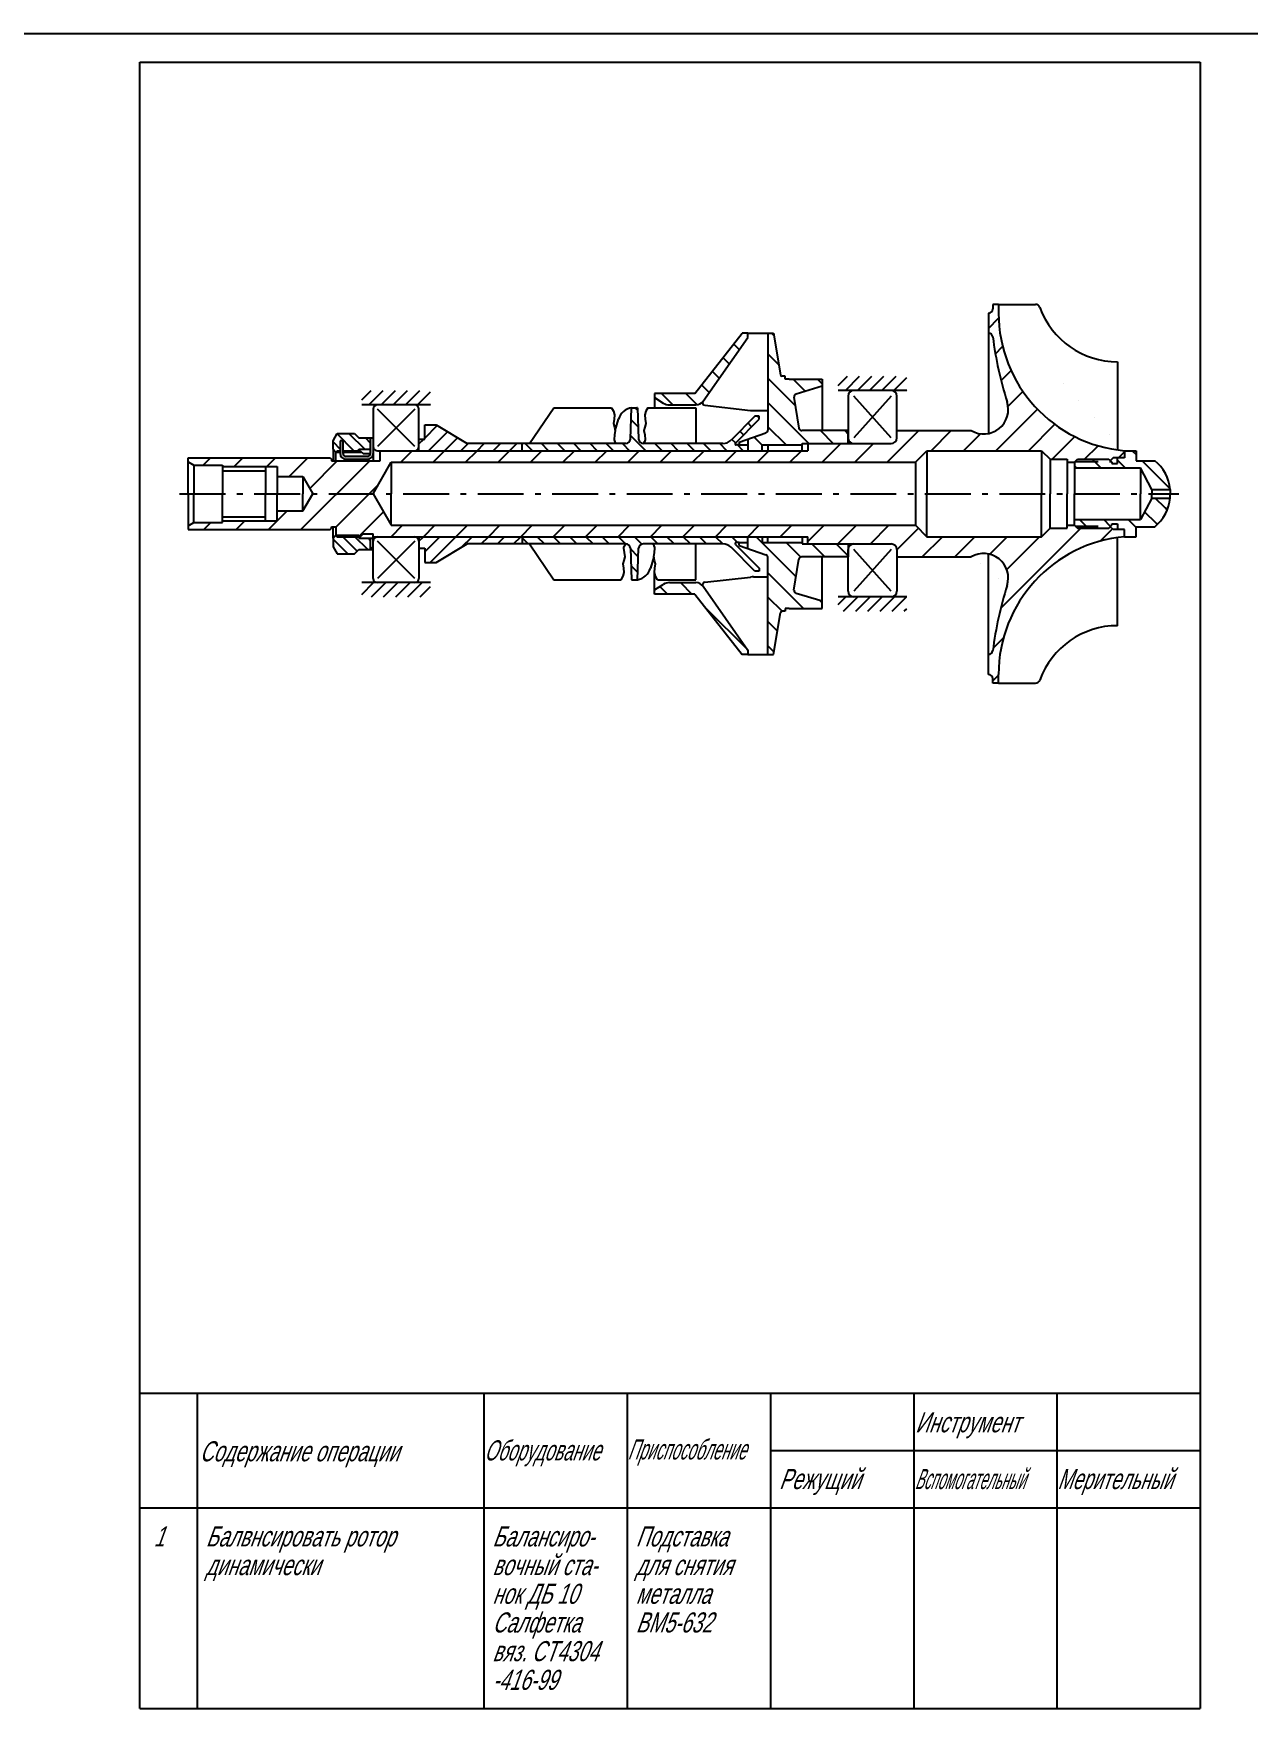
# Model space of a CAD drawing. Extents: x 0 to 841, y 0 to 594.
# Drawn here: x 212 to 423.9, y 302 to 594 of the extents above; entities that cross this region are included whole.
import ezdxf

# ---------------------------------------------------------------- set-up
doc = ezdxf.new("R2010")
doc.units = 0
doc.header["$MEASUREMENT"] = 0
for name, pattern in [('K5LT_AXLED', [13, 8, -2, 1, -2]), ('K5LT_BASIC', [0]), ('K5LT_DASHED', [6, 4, -2]), ('K5LT_THIN', [0]), ('K5LT_THIN_INCLUDED_TO_HATCHING', [0])]:
    doc.linetypes.add(name, pattern=pattern)
doc.layers.add('LAYER0VIEW0', color=7, linetype='Continuous')
doc.layers.add('LAYER2VIEW0', color=7, linetype='Continuous')
doc.styles.add('K5_TEXTSTYLE', font='win_eskd.shx', dxfattribs={"width": 0.7, "oblique": 15, "bigfont": 'b_eskd.shx'})
pattern_1 = [(-45, (0, 0), (1.06066, 1.06066), [])]
pattern_2 = [(45, (0, 0), (-1.06066, 1.06066), [])]
pattern_3 = [(-45, (0, 0), (2.12132, 2.12132), [])]
pattern_4 = [(45, (0, 0), (-1.4142136, 1.4142136), [])]

# ---------------------------------------------------------------- blocks, each defined once
blk = doc.blocks.new('*U59')
at = {"layer": 'LAYER0VIEW0', "color": 5, "linetype": 'K5LT_BASIC'}
for p, q in [((-0.75, 23.75), (-7.25, 23.75)), ((-8, 23), (-8, 16.5)), ((0, 16.5), (0, 23)), ((-7.25, 15.75), (-0.75, 15.75)), ((-8, -6.5), (-8, 0)), ((-7.25, 0.75), (-0.75, 0.75)), ((0, 0), (0, -6.5)), ((-0.75, -7.25), (-7.25, -7.25))]:
    blk.add_line(p, q, dxfattribs=at)
at = {"layer": 'LAYER0VIEW0', "color": 7, "linetype": 'K5LT_THIN'}
for p, q in [((-0.75, 16.5), (-7.25, 23)), ((-0.75, 23), (-7.25, 16.5)), ((-0.75, 0), (-7.25, -6.5)), ((-0.75, -6.5), (-7.25, 0))]:
    blk.add_line(p, q, dxfattribs=at)
at = {"layer": 'LAYER0VIEW0', "color": 5, "linetype": 'K5LT_BASIC'}
for centre, start, end in [((-7.25, 23), 90, 180), ((-0.75, 23), 0, 90), ((-7.25, 16.5), 180, 270), ((-0.75, 16.5), 270, 0), ((-7.25, 0), 90, 180), ((-0.75, 0), 0, 90), ((-7.25, -6.5), 180, 270), ((-0.75, -6.5), 270, 0)]:
    blk.add_arc(centre, 0.75, start, end, dxfattribs=at)
blk = doc.blocks.new('*U60')
at = {"layer": 'LAYER0VIEW0', "color": 5, "linetype": 'K5LT_BASIC'}
for p, q in [((-8.5, 26.75), (-8.5, 19.5)), ((-1, 27.75), (-7.5, 27.75)), ((0, 19.5), (0, 26.75)), ((-7.5, 18.5), (-1, 18.5)), ((-8.5, -7.25), (-8.5, 0)), ((-7.5, 1), (-1, 1)), ((0, 0), (0, -7.25)), ((-1, -8.25), (-7.5, -8.25))]:
    blk.add_line(p, q, dxfattribs=at)
at = {"layer": 'LAYER0VIEW0', "color": 7, "linetype": 'K5LT_THIN'}
for p, q in [((-1, 19.5), (-7.5, 26.75)), ((-1, 26.75), (-7.5, 19.5)), ((-1, 0), (-7.5, -7.25)), ((-1, -7.25), (-7.5, 0))]:
    blk.add_line(p, q, dxfattribs=at)
at = {"layer": 'LAYER0VIEW0', "color": 5, "linetype": 'K5LT_BASIC'}
for centre, start, end in [((-7.5, 26.75), 90, 180), ((-1, 26.75), 0, 90), ((-7.5, 19.5), 180, 270), ((-1, 19.5), 270, 0), ((-7.5, 0), 90, 180), ((-1, 0), 0, 90), ((-7.5, -7.25), 180, 270), ((-1, -7.25), 270, 0)]:
    blk.add_arc(centre, 1, start, end, dxfattribs=at)
blk = doc.blocks.new('*S69')
at = {"layer": 'LAYER2VIEW0', "color": 7, "linetype": 'K5LT_THIN'}
blk.add_line((0, 594), (841, 594), dxfattribs=at)

msp = doc.modelspace()

# ---------------------------------------------------------------- hatches: boundary and pattern name
at = {"layer": 'LAYER0VIEW0'}
h = msp.add_hatch(dxfattribs=at)
h.set_pattern_fill('МЕТАЛЛ', color=256, style=0, pattern_type=0)
h.set_pattern_definition([(45, (0, 0), (-2.828427, 2.828427), [])])
edge = h.paths.add_edge_path()
edge.add_line((271.205, 519.518), (264.705, 519.518))
edge.add_line((264.705, 519.518), (263.955, 519.518))
edge.add_line((263.955, 519.518), (263.955, 519.768))
edge.add_line((263.955, 519.768), (263.705, 520.018))
edge.add_line((263.705, 520.018), (238.955, 520.018))
edge.add_line((238.955, 520.018), (238.955, 519.345))
edge.add_line((238.955, 519.345), (239.955, 518.768))
edge.add_line((239.955, 518.768), (244.955, 518.768))
edge.add_line((244.955, 518.768), (244.955, 518.518))
edge.add_line((244.955, 518.518), (254.455, 518.518))
edge.add_line((254.455, 518.518), (254.455, 516.768))
edge.add_line((254.455, 516.768), (258.955, 516.768))
edge.add_line((258.955, 516.768), (260.687, 513.768))
edge.add_line((260.687, 513.768), (258.955, 510.768))
edge.add_line((258.955, 510.768), (254.455, 510.768))
edge.add_line((254.455, 510.768), (254.455, 509.018))
edge.add_line((254.455, 509.018), (244.955, 509.018))
edge.add_line((244.955, 509.018), (244.955, 508.768))
edge.add_line((244.955, 508.768), (239.955, 508.768))
edge.add_line((239.955, 508.768), (238.955, 508.191))
edge.add_line((238.955, 508.191), (238.955, 507.518))
edge.add_line((238.955, 507.518), (263.705, 507.518))
edge.add_line((263.705, 507.518), (263.955, 507.768))
edge.add_line((263.955, 507.768), (263.955, 508.018))
edge.add_line((263.955, 508.018), (264.705, 508.018))
edge.add_line((264.705, 508.018), (264.705, 506.518))
edge.add_line((264.705, 506.518), (264.955, 506.268))
edge.add_line((264.955, 506.268), (268.955, 506.268))
edge.add_line((268.955, 506.268), (269.455, 506.768))
edge.add_line((269.455, 506.768), (271.205, 506.768))
edge.add_line((271.205, 506.768), (271.205, 506.268))
edge.add_line((271.205, 506.268), (271.955, 506.268))
edge.add_line((271.955, 506.268), (278.455, 506.268))
edge.add_line((278.455, 506.268), (279.205, 506.268))
edge.add_line((279.205, 506.268), (297.205, 506.268))
edge.add_line((297.205, 506.268), (336.053, 506.268))
edge.add_line((336.053, 506.268), (347.053, 506.268))
edge.add_line((347.053, 506.268), (347.053, 505.018))
edge.add_line((347.053, 505.018), (354.053, 505.018))
edge.add_line((354.053, 505.018), (355.053, 505.018))
edge.add_line((355.053, 505.018), (361.553, 505.018))
edge.add_arc((361.553, 504.018), 1, 360, 450, ccw=False)
edge.add_line((362.553, 504.018), (362.553, 502.768))
edge.add_line((362.553, 502.768), (375.553, 502.768))
edge.add_arc((377.712, 499.061), 4.29, 342.4571, 480.22329, ccw=False)
edge.add_arc((444.277, 478.019), 65.521, 162.4571, 172.63144)
edge.add_arc((378.553, 486.518), 0.75, 630, 712.63144, ccw=False)
edge.add_line((378.553, 485.768), (378.553, 482.268))
edge.add_arc((378.553, 481.518), 0.75, 360, 450, ccw=False)
edge.add_line((379.303, 481.518), (379.303, 480.768))
edge.add_line((379.303, 480.768), (380.303, 480.768))
edge.add_line((380.303, 480.768), (380.303, 482.268))
edge.add_arc((404.394, 482.268), 24.091, 454.97911, 540, ccw=False)
edge.add_line((402.303, 506.268), (402.303, 507.518))
edge.add_line((402.303, 507.518), (401.053, 507.518))
edge.add_line((401.053, 507.518), (400.303, 507.518))
edge.add_line((400.303, 507.518), (399.803, 508.018))
edge.add_line((399.803, 508.018), (399.553, 507.768))
edge.add_line((399.553, 507.768), (394.053, 507.768))
edge.add_line((394.053, 507.768), (393.553, 508.268))
edge.add_line((393.553, 508.268), (392.303, 508.268))
edge.add_line((392.303, 508.268), (392.303, 507.768))
edge.add_line((392.303, 507.768), (389.303, 507.768))
edge.add_line((389.303, 507.768), (387.803, 506.268))
edge.add_line((387.803, 506.268), (367.803, 506.268))
edge.add_line((367.803, 506.268), (365.803, 508.268))
edge.add_line((365.803, 508.268), (274.38, 508.268))
edge.add_line((274.38, 508.268), (271.205, 513.768))
edge.add_line((271.205, 513.768), (274.38, 519.268))
edge.add_line((274.38, 519.268), (365.803, 519.268))
edge.add_line((365.803, 519.268), (367.803, 521.268))
edge.add_line((367.803, 521.268), (387.803, 521.268))
edge.add_line((387.803, 521.268), (389.303, 519.768))
edge.add_line((389.303, 519.768), (392.303, 519.768))
edge.add_line((392.303, 519.768), (392.303, 519.268))
edge.add_line((392.303, 519.268), (393.553, 519.268))
edge.add_line((393.553, 519.268), (394.053, 519.768))
edge.add_line((394.053, 519.768), (399.553, 519.768))
edge.add_line((399.553, 519.768), (399.803, 519.518))
edge.add_line((399.803, 519.518), (400.303, 520.018))
edge.add_line((400.303, 520.018), (401.053, 520.018))
edge.add_line((401.053, 520.018), (402.303, 520.018))
edge.add_line((402.303, 520.018), (402.303, 521.268))
edge.add_arc((404.394, 545.268), 24.091, 540, 625.02089, ccw=False)
edge.add_line((380.303, 545.268), (380.303, 546.768))
edge.add_line((380.303, 546.768), (379.303, 546.768))
edge.add_line((379.303, 546.768), (379.303, 546.018))
edge.add_arc((378.553, 546.018), 0.75, 270, 360, ccw=False)
edge.add_line((378.553, 545.268), (378.553, 541.768))
edge.add_arc((378.553, 541.018), 0.75, 367.36856, 450, ccw=False)
edge.add_arc((444.277, 549.517), 65.521, 187.36856, 197.5429)
edge.add_arc((377.712, 528.475), 4.29, 239.77671, 377.5429, ccw=False)
edge.add_line((375.553, 524.768), (362.553, 524.768))
edge.add_line((362.553, 524.768), (362.553, 523.518))
edge.add_arc((361.553, 523.518), 1, 270, 360, ccw=False)
edge.add_line((361.553, 522.518), (355.053, 522.518))
edge.add_line((355.053, 522.518), (354.053, 522.518))
edge.add_line((354.053, 522.518), (347.053, 522.518))
edge.add_line((347.053, 522.518), (347.053, 521.268))
edge.add_line((347.053, 521.268), (336.053, 521.268))
edge.add_line((336.053, 521.268), (297.205, 521.268))
edge.add_line((297.205, 521.268), (279.205, 521.268))
edge.add_line((279.205, 521.268), (278.455, 521.268))
edge.add_line((278.455, 521.268), (272.455, 521.268))
edge.add_line((272.455, 521.268), (272.455, 519.518))
edge.add_line((272.455, 519.518), (271.205, 519.518))
h = msp.add_hatch(dxfattribs=at)
h.set_pattern_fill('МЕТАЛЛ', color=256, style=0, pattern_type=0)
h.set_pattern_definition(pattern_3)
edge = h.paths.add_edge_path()
edge.add_line((328.751, 529.906), (336.553, 541.018))
edge.add_line((336.553, 541.018), (336.553, 541.768))
edge.add_line((336.553, 541.768), (335.553, 541.768))
edge.add_line((335.553, 541.768), (327.303, 531.268))
edge.add_line((327.303, 531.268), (320.303, 531.268))
edge.add_line((320.303, 531.268), (320.303, 530.518))
edge.add_line((320.303, 530.518), (321.816, 529.572))
edge.add_arc((322.876, 531.268), 2, 237.99462, 270)
edge.add_line((322.876, 529.268), (327.523, 529.268))
edge.add_arc((327.523, 530.768), 1.5, 270, 324.92625)
h = msp.add_hatch(dxfattribs=at)
h.set_pattern_fill('МЕТАЛЛ', color=256, style=0, pattern_type=0)
h.set_pattern_definition(pattern_3)
edge = h.paths.add_edge_path()
edge.add_line((340.053, 541.768), (340.053, 524.873))
edge.add_arc((339.553, 524.873), 0.5, 289.29005, 360, ccw=False)
edge.add_line((339.718, 524.401), (336.553, 523.293))
edge.add_line((336.553, 523.293), (336.553, 521.268))
edge.add_line((336.553, 521.268), (339.053, 521.268))
edge.add_line((339.053, 521.268), (339.053, 522.268))
edge.add_line((339.053, 522.268), (346.053, 522.268))
edge.add_line((346.053, 522.268), (346.053, 522.518))
edge.add_line((346.053, 522.518), (347.053, 522.518))
edge.add_line((347.053, 522.518), (354.053, 522.518))
edge.add_line((354.053, 522.518), (354.053, 523.518))
edge.add_line((354.053, 523.518), (354.053, 524.768))
edge.add_line((354.053, 524.768), (353.303, 524.768))
edge.add_line((353.303, 524.768), (348.803, 524.768))
edge.add_line((348.803, 524.768), (345.979, 524.768))
edge.add_arc((345.979, 525.268), 0.5, 549.09028, 630, ccw=False)
edge.add_line((345.486, 525.189), (344.622, 530.586))
edge.add_arc((345.116, 530.665), 0.5, 466.69924, 549.09028, ccw=False)
edge.add_line((344.972, 531.144), (349.553, 532.518))
edge.add_line((349.553, 532.518), (349.553, 533.768))
edge.add_line((349.553, 533.768), (343.803, 533.768))
edge.add_line((343.803, 533.768), (343.053, 533.768))
edge.add_line((343.053, 533.768), (343.053, 534.268))
edge.add_line((343.053, 534.268), (342.557, 534.268))
edge.add_arc((342.557, 534.568), 0.3, 549.46232, 630, ccw=False)
edge.add_line((342.261, 534.519), (341.053, 541.768))
edge.add_line((341.053, 541.768), (340.053, 541.768))
h = msp.add_hatch(dxfattribs=at)
h.set_pattern_fill('МЕТАЛЛ', color=256, style=0, pattern_type=0)
h.set_pattern_definition(pattern_2)
h.paths.add_polyline_path([(281.205, 531.768), (269.205, 531.768), (269.205, 529.268), (271.955, 529.268), (278.455, 529.268), (281.205, 529.268)])
h = msp.add_hatch(dxfattribs=at)
h.set_pattern_fill('МЕТАЛЛ', color=256, style=0, pattern_type=0)
h.set_pattern_definition(pattern_2)
h.paths.add_polyline_path([(364.303, 534.268), (352.303, 534.268), (352.303, 531.768), (355.053, 531.768), (361.553, 531.768), (364.303, 531.768)])
h = msp.add_hatch(dxfattribs=at)
h.set_pattern_fill('МЕТАЛЛ', color=256, style=0, pattern_type=0)
h.set_pattern_definition([(-45, (0, 0), (1.4142136, 1.4142136), [])])
edge = h.paths.add_edge_path()
edge.add_arc((318.322, 523.318), 0.8, 542.29061, 630, ccw=False)
edge.add_line((317.522, 523.286), (317.304, 528.751))
edge.add_arc((316.756, 525.967), 2.837, 78.86755, 80.81259)
edge.add_line((317.209, 528.768), (316.303, 528.768))
edge.add_line((316.303, 528.768), (316.084, 523.286))
edge.add_arc((315.284, 523.318), 0.8, 630, 717.70939, ccw=False)
edge.add_line((315.284, 522.518), (297.205, 522.518))
edge.add_line((297.205, 522.518), (297.205, 521.268))
edge.add_line((297.205, 521.268), (336.053, 521.268))
edge.add_line((336.053, 521.268), (336.553, 521.268))
edge.add_line((336.553, 521.268), (336.553, 522.268))
edge.add_line((336.553, 522.268), (335.053, 522.268))
edge.add_line((335.053, 522.268), (334.536, 522.268))
edge.add_arc((334.536, 522.468), 0.2, 495, 630, ccw=False)
edge.add_line((334.394, 522.609), (338.553, 526.768))
edge.add_line((338.553, 526.768), (338.553, 527.268))
edge.add_line((338.553, 527.268), (337.803, 527.268))
edge.add_line((337.803, 527.268), (333.639, 523.104))
edge.add_arc((332.224, 524.518), 2, 630, 675, ccw=False)
edge.add_line((332.224, 522.518), (318.322, 522.518))
edge = h.paths.add_edge_path()
edge.add_arc((315.284, 504.218), 0.8, 362.29061, 450, ccw=False)
edge.add_line((316.084, 504.25), (316.303, 498.768))
edge.add_line((316.303, 498.768), (317.303, 498.768))
edge.add_line((317.303, 498.768), (317.522, 504.25))
edge.add_arc((318.322, 504.218), 0.8, 450, 537.70939, ccw=False)
edge.add_line((318.322, 505.018), (332.224, 505.018))
edge.add_arc((332.224, 503.018), 2, 405, 450, ccw=False)
edge.add_line((333.639, 504.432), (337.803, 500.268))
edge.add_line((337.803, 500.268), (338.553, 500.268))
edge.add_line((338.553, 500.268), (338.553, 500.768))
edge.add_line((338.553, 500.768), (334.394, 504.926))
edge.add_arc((334.536, 505.068), 0.2, 450, 585, ccw=False)
edge.add_line((334.536, 505.268), (335.053, 505.268))
edge.add_line((335.053, 505.268), (336.053, 505.268))
edge.add_line((336.053, 505.268), (336.553, 505.268))
edge.add_line((336.553, 505.268), (336.553, 506.268))
edge.add_line((336.553, 506.268), (336.053, 506.268))
edge.add_line((336.053, 506.268), (297.205, 506.268))
edge.add_line((297.205, 506.268), (297.205, 505.018))
edge.add_line((297.205, 505.018), (315.284, 505.018))
h = msp.add_hatch(dxfattribs=at)
h.set_pattern_fill('МЕТАЛЛ', color=256, style=0, pattern_type=0)
h.set_pattern_definition(pattern_4)
h.paths.add_polyline_path([(279.205, 521.268), (297.205, 521.268), (297.205, 522.518), (287.622, 522.518), (282.205, 525.768), (280.205, 525.768), (280.205, 523.268), (279.205, 523.268)])
h = msp.add_hatch(dxfattribs=at)
h.set_pattern_fill('МЕТАЛЛ', color=256, style=0, pattern_type=0)
h.set_pattern_definition(pattern_1)
h.paths.add_polyline_path([(265.955, 523.018), (265.955, 521.268), (268.705, 521.268), (268.705, 521.518), (270.705, 521.518), (270.705, 523.518), (268.705, 523.518), (267.955, 524.268), (264.927, 524.268), (264.205, 523.018), (264.205, 521.518), (264.705, 521.018), (264.955, 521.268), (265.455, 521.268), (265.455, 523.018)])
h = msp.add_hatch(color=1, dxfattribs=at)
edge = h.paths.add_edge_path()
edge.add_line((265.455, 523.018), (265.455, 520.768))
edge.add_arc((266.455, 520.768), 1, 180, 270)
edge.add_line((266.455, 519.768), (270.205, 519.768))
edge.add_arc((270.205, 520.768), 1, 270, 360)
edge.add_line((271.205, 520.768), (271.205, 522.018))
edge.add_line((271.205, 522.018), (271.205, 523.518))
edge.add_line((271.205, 523.518), (270.705, 523.518))
edge.add_line((270.705, 523.518), (270.705, 520.768))
edge.add_arc((270.205, 520.768), 0.5, 270, 360, ccw=False)
edge.add_line((270.205, 520.268), (266.455, 520.268))
edge.add_arc((266.455, 520.768), 0.5, 540, 630, ccw=False)
edge.add_line((265.955, 520.768), (265.955, 523.018))
edge.add_line((265.955, 523.018), (265.455, 523.018))
h = msp.add_hatch(dxfattribs=at)
h.set_pattern_fill('МЕТАЛЛ', color=256, style=0, pattern_type=0)
h.set_pattern_definition(pattern_3)
edge = h.paths.add_edge_path()
edge.add_arc((402.917, 513.768), 7.386, 5.82777, 51.11993)
edge.add_line((407.553, 519.518), (404.303, 519.518))
edge.add_line((404.303, 519.518), (404.303, 521.268))
edge.add_line((404.303, 521.268), (402.303, 521.268))
edge.add_line((402.303, 521.268), (402.303, 520.018))
edge.add_line((402.303, 520.018), (401.053, 520.018))
edge.add_line((401.053, 520.018), (401.053, 519.018))
edge.add_line((401.053, 519.018), (400.053, 519.018))
edge.add_line((400.053, 519.018), (400.053, 519.268))
edge.add_line((400.053, 519.268), (399.553, 519.768))
edge.add_line((399.553, 519.768), (394.053, 519.768))
edge.add_line((394.053, 519.768), (393.553, 519.268))
edge.add_line((393.553, 519.268), (393.553, 518.268))
edge.add_line((393.553, 518.268), (405.053, 518.268))
edge.add_line((405.053, 518.268), (407.053, 514.518))
edge.add_line((407.053, 514.518), (410.265, 514.518))
h = msp.add_hatch(dxfattribs=at)
h.set_pattern_fill('МЕТАЛЛ', color=256, style=0, pattern_type=0)
h.set_pattern_definition(pattern_3)
edge = h.paths.add_edge_path()
edge.add_arc((402.917, 513.768), 7.386, 668.88007, 714.17223, ccw=False)
edge.add_line((407.553, 508.018), (404.303, 508.018))
edge.add_line((404.303, 508.018), (404.303, 506.268))
edge.add_line((404.303, 506.268), (402.303, 506.268))
edge.add_line((402.303, 506.268), (402.303, 507.518))
edge.add_line((402.303, 507.518), (401.053, 507.518))
edge.add_line((401.053, 507.518), (401.053, 508.518))
edge.add_line((401.053, 508.518), (400.053, 508.518))
edge.add_line((400.053, 508.518), (400.053, 508.268))
edge.add_line((400.053, 508.268), (399.553, 507.768))
edge.add_line((399.553, 507.768), (394.053, 507.768))
edge.add_line((394.053, 507.768), (393.553, 508.268))
edge.add_line((393.553, 508.268), (393.553, 509.268))
edge.add_line((393.553, 509.268), (405.053, 509.268))
edge.add_line((405.053, 509.268), (407.053, 513.018))
edge.add_line((407.053, 513.018), (410.265, 513.018))
h = msp.add_hatch(dxfattribs=at)
h.set_pattern_fill('МЕТАЛЛ', color=256, style=0, pattern_type=0)
h.set_pattern_definition(pattern_1)
h.paths.add_polyline_path([(264.205, 504.518), (264.927, 503.268), (267.955, 503.268), (268.705, 504.018), (270.705, 504.018), (270.705, 506.018), (268.705, 506.018), (268.705, 506.268), (264.955, 506.268), (264.705, 506.518), (264.205, 506.018)])
h = msp.add_hatch(dxfattribs=at)
h.set_pattern_fill('МЕТАЛЛ', color=256, style=0, pattern_type=0)
h.set_pattern_definition(pattern_2)
h.paths.add_polyline_path([(271.205, 504.018), (271.205, 506.018), (270.705, 506.018), (270.705, 504.018)])
h = msp.add_hatch(dxfattribs=at)
h.set_pattern_fill('МЕТАЛЛ', color=256, style=0, pattern_type=0)
h.set_pattern_definition(pattern_4)
h.paths.add_polyline_path([(279.205, 506.268), (297.205, 506.268), (297.205, 505.018), (287.622, 505.018), (282.205, 501.768), (280.205, 501.768), (280.205, 504.268), (279.205, 504.268)])
h = msp.add_hatch(dxfattribs=at)
h.set_pattern_fill('МЕТАЛЛ', color=256, style=0, pattern_type=0)
h.set_pattern_definition(pattern_3)
edge = h.paths.add_edge_path()
edge.add_line((340.053, 502.663), (340.053, 485.768))
edge.add_line((340.053, 485.768), (341.053, 485.768))
edge.add_line((341.053, 485.768), (342.261, 493.017))
edge.add_arc((342.557, 492.968), 0.3, 450, 530.53768, ccw=False)
edge.add_line((342.557, 493.268), (343.053, 493.268))
edge.add_line((343.053, 493.268), (343.053, 493.768))
edge.add_line((343.053, 493.768), (343.803, 493.768))
edge.add_line((343.803, 493.768), (345.053, 493.768))
edge.add_line((345.053, 493.768), (349.553, 493.768))
edge.add_line((349.553, 493.768), (349.553, 495.018))
edge.add_line((349.553, 495.018), (344.972, 496.392))
edge.add_arc((345.116, 496.871), 0.5, 530.90972, 613.30076, ccw=False)
edge.add_line((344.622, 496.95), (345.486, 502.347))
edge.add_arc((345.979, 502.268), 0.5, 450, 530.90972, ccw=False)
edge.add_line((345.979, 502.768), (348.803, 502.768))
edge.add_line((348.803, 502.768), (353.303, 502.768))
edge.add_line((353.303, 502.768), (354.053, 502.768))
edge.add_line((354.053, 502.768), (354.053, 505.018))
edge.add_line((354.053, 505.018), (347.053, 505.018))
edge.add_line((347.053, 505.018), (346.053, 505.018))
edge.add_line((346.053, 505.018), (346.053, 505.268))
edge.add_line((346.053, 505.268), (339.053, 505.268))
edge.add_line((339.053, 505.268), (339.053, 506.268))
edge.add_line((339.053, 506.268), (336.553, 506.268))
edge.add_line((336.553, 506.268), (336.553, 504.243))
edge.add_line((336.553, 504.243), (339.718, 503.135))
edge.add_arc((339.553, 502.663), 0.5, 360, 430.70995, ccw=False)
h = msp.add_hatch(dxfattribs=at)
h.set_pattern_fill('МЕТАЛЛ', color=256, style=0, pattern_type=0)
h.set_pattern_definition(pattern_2)
h.paths.add_polyline_path([(281.205, 495.768), (269.205, 495.768), (269.205, 498.268), (271.955, 498.268), (278.455, 498.268), (281.205, 498.268)])
h = msp.add_hatch(dxfattribs=at)
h.set_pattern_fill('МЕТАЛЛ', color=256, style=0, pattern_type=0)
h.set_pattern_definition(pattern_3)
edge = h.paths.add_edge_path()
edge.add_line((328.751, 497.63), (336.553, 486.518))
edge.add_line((336.553, 486.518), (336.553, 485.768))
edge.add_line((336.553, 485.768), (335.553, 485.768))
edge.add_line((335.553, 485.768), (327.303, 496.268))
edge.add_line((327.303, 496.268), (320.303, 496.268))
edge.add_line((320.303, 496.268), (320.303, 497.018))
edge.add_line((320.303, 497.018), (321.816, 497.964))
edge.add_arc((322.876, 496.268), 2, 450, 482.00538, ccw=False)
edge.add_line((322.876, 498.268), (327.523, 498.268))
edge.add_arc((327.523, 496.768), 1.5, 395.07375, 450, ccw=False)
h = msp.add_hatch(dxfattribs=at)
h.set_pattern_fill('МЕТАЛЛ', color=256, style=0, pattern_type=0)
h.set_pattern_definition(pattern_2)
h.paths.add_polyline_path([(364.303, 493.268), (352.303, 493.268), (352.303, 495.768), (355.053, 495.768), (361.553, 495.768), (364.303, 495.768)])

# ---------------------------------------------------------------- linework, layer by layer
at = {"layer": 'LAYER0VIEW0', "color": 5, "linetype": 'K5LT_BASIC'}
for p, q in [((230.5, 589), (415.5, 589)), ((230.5, 302), (230.5, 589)), ((415.5, 589), (415.5, 302)), ((380.303, 546.768), (379.303, 546.768)), ((379.303, 546.768), (379.303, 546.018)), ((380.303, 546.768), (380.303, 545.268)), ((380.303, 546.768), (386.733, 546.768)), ((378.553, 545.268), (378.553, 541.768)), ((327.303, 531.268), (335.553, 541.768)), ((328.751, 529.906), (336.553, 541.018)), ((336.553, 541.768), (335.553, 541.768)), ((336.553, 541.018), (336.553, 541.768)), ((336.553, 541.768), (341.053, 541.768)), ((340.053, 541.768), (340.053, 524.873)), ((341.053, 541.768), (342.261, 534.519)), ((378.553, 541.768), (378.553, 524.268)), ((401.053, 536.768), (401.053, 521.41)), ((343.053, 534.268), (342.557, 534.268)), ((343.053, 533.768), (343.053, 534.268)), ((343.803, 533.768), (343.053, 533.768)), ((343.803, 533.768), (349.553, 533.768)), ((349.553, 532.518), (344.972, 531.144)), ((349.553, 533.768), (349.553, 532.518)), ((349.553, 532.518), (349.553, 531.735)), ((349.553, 532.518), (349.553, 524.768)), ((364.303, 531.768), (352.303, 531.768)), ((281.205, 529.268), (269.205, 529.268)), ((298.455, 522.518), (302.705, 528.768)), ((302.705, 528.768), (312.784, 528.768)), ((316.084, 523.286), (316.303, 528.768)), ((316.303, 528.768), (317.303, 528.768)), ((316.303, 528.768), (317.303, 528.768)), ((317.303, 528.768), (317.522, 523.286)), ((319.122, 528.768), (327.523, 528.768)), ((327.303, 531.268), (320.303, 531.268)), ((320.303, 531.268), (320.303, 530.518)), ((320.303, 530.518), (321.816, 529.572)), ((320.303, 530.518), (320.303, 528.768)), ((322.876, 529.268), (327.523, 529.268)), ((327.523, 528.768), (327.523, 522.518)), ((329.078, 529.182), (337.028, 528.298)), ((344.622, 530.586), (345.486, 525.189)), ((280.205, 523.268), (280.205, 525.768)), ((280.205, 525.768), (282.205, 525.768)), ((282.205, 525.768), (287.622, 522.518)), ((313.452, 524.787), (314.034, 526.768)), ((337.803, 527.268), (333.639, 523.104)), ((334.394, 522.609), (338.553, 526.768)), ((337.58, 528.268), (340.053, 528.268)), ((338.553, 527.268), (337.803, 527.268)), ((338.553, 526.768), (338.553, 527.268)), ((264.205, 523.018), (264.927, 524.268)), ((264.205, 521.518), (264.205, 523.018)), ((264.927, 524.268), (267.955, 524.268)), ((265.955, 523.018), (265.455, 523.018)), ((265.455, 523.018), (265.455, 520.768)), ((265.955, 520.768), (265.955, 523.018)), ((267.955, 524.268), (268.705, 523.518)), ((268.705, 523.518), (271.205, 523.518)), ((270.705, 523.518), (270.705, 520.768)), ((271.205, 523.518), (271.205, 520.768)), ((279.205, 521.268), (279.205, 523.268)), ((279.205, 523.268), (280.205, 523.268)), ((335.053, 522.768), (339.718, 524.401)), ((335.053, 522.768), (335.053, 522.268)), ((336.553, 523.293), (336.553, 521.268)), ((354.053, 524.768), (345.979, 524.768)), ((354.053, 522.518), (354.053, 524.768)), ((362.553, 524.768), (375.553, 524.768)), ((238.955, 513.768), (238.955, 520.018)), ((238.955, 520.018), (263.705, 520.018)), ((263.705, 520.018), (263.955, 519.768)), ((263.955, 519.768), (263.955, 519.518)), ((264.705, 521.018), (264.205, 521.518)), ((264.205, 521.518), (264.205, 519.518)), ((264.705, 521.018), (264.955, 521.268)), ((264.705, 519.518), (264.705, 521.018)), ((264.955, 521.268), (265.455, 521.268)), ((265.955, 521.268), (268.955, 521.268)), ((270.205, 520.268), (266.455, 520.268)), ((266.455, 519.768), (270.205, 519.768)), ((268.705, 521.268), (268.705, 521.518)), ((268.705, 521.518), (270.705, 521.518)), ((268.955, 521.268), (269.455, 520.768)), ((269.455, 520.768), (270.705, 520.768)), ((271.205, 520.768), (271.205, 520.268)), ((271.205, 520.268), (271.205, 519.518)), ((272.455, 519.518), (272.455, 521.268)), ((278.455, 521.268), (279.205, 521.268)), ((279.205, 521.268), (297.205, 521.268)), ((297.205, 522.518), (287.622, 522.518)), ((297.205, 521.268), (297.205, 522.518)), ((315.284, 522.518), (297.205, 522.518)), ((297.205, 521.268), (336.053, 521.268)), ((332.224, 522.518), (318.322, 522.518)), ((335.053, 522.268), (334.536, 522.268)), ((335.053, 522.268), (336.553, 522.268)), ((336.053, 521.268), (347.053, 521.268)), ((339.053, 522.268), (346.053, 522.268)), ((339.053, 521.268), (339.053, 522.268)), ((340.053, 522.268), (340.053, 521.268)), ((346.053, 521.268), (346.053, 522.518)), ((346.053, 522.518), (347.053, 522.518)), ((347.053, 522.518), (347.053, 521.268)), ((347.053, 522.518), (354.053, 522.518)), ((354.053, 522.518), (355.053, 522.518)), ((365.803, 519.268), (367.803, 521.268)), ((367.803, 521.268), (367.803, 513.768)), ((367.803, 521.268), (387.803, 521.268)), ((387.803, 521.268), (387.803, 513.768)), ((387.803, 521.268), (389.303, 519.768)), ((389.303, 519.768), (389.303, 513.768)), ((389.303, 519.768), (392.303, 519.768)), ((392.303, 519.768), (392.303, 513.768)), ((393.553, 519.268), (394.053, 519.768)), ((394.053, 519.768), (399.553, 519.768)), ((399.553, 519.768), (400.053, 519.268)), ((400.303, 520.018), (399.803, 519.518)), ((401.053, 520.018), (400.303, 520.018)), ((402.303, 520.018), (401.053, 520.018)), ((401.053, 519.018), (401.053, 520.018)), ((402.303, 521.268), (404.303, 521.268)), ((402.303, 521.268), (402.303, 520.018)), ((404.303, 521.268), (404.303, 519.518)), ((238.955, 519.345), (239.955, 518.768)), ((239.955, 518.768), (239.955, 513.768)), ((239.955, 518.768), (244.955, 518.768)), ((244.955, 518.768), (244.955, 513.768)), ((244.955, 518.518), (254.455, 518.518)), ((244.955, 517.768), (252.455, 517.768)), ((252.455, 518.518), (252.455, 513.768)), ((254.455, 518.518), (254.455, 513.768)), ((263.955, 519.518), (264.705, 519.518)), ((264.705, 519.518), (272.455, 519.518)), ((271.205, 513.768), (274.38, 519.268)), ((274.38, 519.268), (365.803, 519.268)), ((274.38, 519.268), (274.38, 513.768)), ((365.803, 519.268), (365.803, 508.268)), ((392.303, 519.268), (393.553, 519.268)), ((393.553, 519.268), (393.553, 513.768)), ((393.553, 518.268), (405.053, 518.268)), ((400.053, 519.268), (400.053, 519.018)), ((400.053, 519.018), (401.053, 519.018)), ((404.303, 519.518), (407.553, 519.518)), ((407.053, 514.518), (405.053, 518.268)), ((405.053, 518.268), (405.053, 513.768)), ((254.455, 516.768), (258.955, 516.768)), ((258.955, 516.768), (258.955, 513.768)), ((258.955, 516.768), (260.687, 513.768)), ((407.053, 514.518), (410.265, 514.518)), ((407.053, 514.518), (407.053, 513.768)), ((410.265, 514.518), (410.265, 513.768)), ((238.955, 513.768), (238.955, 507.518)), ((239.955, 508.768), (239.955, 513.768)), ((244.955, 508.768), (244.955, 513.768)), ((252.455, 509.018), (252.455, 513.768)), ((254.455, 509.018), (254.455, 513.768)), ((258.955, 510.768), (258.955, 513.768)), ((258.955, 510.768), (260.687, 513.768)), ((271.205, 513.768), (274.38, 508.268)), ((274.38, 508.268), (274.38, 513.768)), ((367.803, 506.268), (367.803, 513.768)), ((387.803, 506.268), (387.803, 513.768)), ((389.303, 507.768), (389.303, 513.768)), ((392.303, 507.768), (392.303, 513.768)), ((393.553, 508.268), (393.553, 513.768)), ((405.053, 509.268), (405.053, 513.768)), ((407.053, 513.018), (405.053, 509.268)), ((407.053, 513.018), (407.053, 513.768)), ((407.053, 513.018), (410.265, 513.018)), ((410.265, 513.018), (410.265, 513.768)), ((238.955, 508.191), (239.955, 508.768)), ((239.955, 508.768), (244.955, 508.768)), ((244.955, 509.768), (252.455, 509.768)), ((244.955, 509.018), (254.455, 509.018)), ((254.455, 510.768), (258.955, 510.768)), ((274.38, 508.268), (365.803, 508.268)), ((365.803, 508.268), (367.803, 506.268)), ((392.303, 508.268), (393.553, 508.268)), ((393.553, 509.268), (405.053, 509.268)), ((393.553, 508.268), (394.053, 507.768)), ((399.553, 507.768), (400.053, 508.268)), ((400.053, 508.268), (400.053, 508.518)), ((400.053, 508.518), (401.053, 508.518)), ((401.053, 508.518), (401.053, 507.518)), ((238.955, 507.518), (263.705, 507.518)), ((263.705, 507.518), (263.955, 507.768)), ((263.955, 507.768), (263.955, 508.018)), ((263.955, 508.018), (264.705, 508.018)), ((264.205, 506.018), (264.205, 508.018)), ((264.705, 506.518), (264.205, 506.018)), ((264.205, 506.018), (264.205, 504.518)), ((264.705, 508.018), (264.705, 506.518)), ((264.705, 506.518), (264.955, 506.268)), ((264.955, 506.268), (268.955, 506.268)), ((268.705, 506.268), (268.705, 506.018)), ((268.705, 506.018), (271.205, 506.018)), ((268.955, 506.268), (269.455, 506.768)), ((269.455, 506.768), (271.205, 506.768)), ((270.705, 506.018), (270.705, 504.018)), ((271.205, 504.018), (271.205, 506.768)), ((271.205, 506.268), (277.919, 506.268)), ((278.455, 506.268), (279.205, 506.268)), ((279.205, 506.268), (279.205, 504.268)), ((279.205, 506.268), (297.205, 506.268)), ((297.205, 506.268), (297.205, 505.018)), ((297.205, 506.268), (336.053, 506.268)), ((335.053, 505.268), (334.536, 505.268)), ((335.053, 504.768), (335.053, 505.268)), ((335.053, 505.268), (336.053, 505.268)), ((335.053, 504.768), (335.053, 505.268)), ((335.053, 505.268), (336.053, 505.268)), ((335.053, 505.268), (336.553, 505.268)), ((336.053, 506.268), (347.053, 506.268)), ((336.553, 504.243), (336.553, 506.268)), ((339.053, 506.268), (339.053, 505.268)), ((339.053, 505.268), (346.053, 505.268)), ((340.053, 505.268), (340.053, 506.268)), ((346.053, 506.268), (346.053, 505.018)), ((347.053, 505.018), (347.053, 506.268)), ((367.803, 506.268), (387.803, 506.268)), ((387.803, 506.268), (389.303, 507.768)), ((389.303, 507.768), (392.303, 507.768)), ((394.053, 507.768), (399.553, 507.768)), ((400.303, 507.518), (399.803, 508.018)), ((401.053, 507.518), (400.303, 507.518)), ((402.303, 507.518), (401.053, 507.518)), ((401.053, 490.768), (401.053, 506.126)), ((402.303, 506.268), (402.303, 507.518)), ((402.303, 506.268), (404.303, 506.268)), ((404.303, 506.268), (404.303, 508.018)), ((404.303, 508.018), (407.553, 508.018)), ((264.205, 504.518), (264.927, 503.268)), ((264.927, 503.268), (267.955, 503.268)), ((267.955, 503.268), (268.705, 504.018)), ((268.705, 504.018), (271.205, 504.018)), ((279.205, 504.268), (280.205, 504.268)), ((280.205, 504.268), (280.205, 501.768)), ((282.205, 501.768), (287.622, 505.018)), ((297.205, 505.018), (287.622, 505.018)), ((315.284, 505.018), (297.205, 505.018)), ((298.455, 505.018), (302.705, 498.768)), ((316.084, 504.25), (316.303, 498.768)), ((317.303, 498.768), (317.522, 504.25)), ((332.224, 505.018), (318.322, 505.018)), ((320.154, 502.749), (319.572, 500.768)), ((327.523, 498.768), (327.523, 505.018)), ((337.803, 500.268), (333.639, 504.432)), ((334.394, 504.926), (338.553, 500.768)), ((335.053, 504.768), (339.718, 503.135)), ((340.053, 485.768), (340.053, 502.663)), ((344.622, 496.95), (345.486, 502.347)), ((354.053, 502.768), (345.979, 502.768)), ((346.053, 505.018), (347.053, 505.018)), ((347.053, 505.018), (354.053, 505.018)), ((349.553, 495.018), (349.553, 502.768)), ((354.053, 505.018), (354.053, 502.768)), ((354.053, 505.018), (355.053, 505.018)), ((362.553, 502.768), (375.553, 502.768)), ((378.553, 485.768), (378.553, 503.268)), ((280.205, 501.768), (282.205, 501.768)), ((320.303, 497.018), (320.303, 499.935)), ((338.553, 500.268), (337.803, 500.268)), ((338.553, 500.768), (338.553, 500.268)), ((281.205, 498.268), (269.205, 498.268)), ((302.705, 498.768), (314.484, 498.768)), ((316.303, 498.768), (317.303, 498.768)), ((316.303, 498.768), (317.303, 498.768)), ((320.303, 497.018), (321.816, 497.964)), ((320.303, 496.268), (320.303, 497.018)), ((320.822, 498.768), (327.523, 498.768)), ((322.876, 498.268), (327.523, 498.268)), ((328.751, 497.63), (336.553, 486.518)), ((329.078, 498.354), (337.028, 499.237)), ((337.58, 499.268), (340.053, 499.268)), ((327.303, 496.268), (320.303, 496.268)), ((327.303, 496.268), (335.553, 485.768)), ((343.803, 493.768), (343.053, 493.768)), ((343.053, 493.768), (343.053, 493.268)), ((343.803, 493.768), (349.553, 493.768)), ((349.553, 495.018), (344.972, 496.392)), ((349.553, 493.768), (349.553, 495.018)), ((364.303, 495.768), (352.303, 495.768)), ((341.053, 485.768), (342.261, 493.017)), ((343.053, 493.268), (342.557, 493.268)), ((336.553, 485.768), (335.553, 485.768)), ((336.553, 486.518), (336.553, 485.768)), ((336.553, 485.768), (341.053, 485.768)), ((378.553, 482.268), (378.553, 485.768)), ((380.303, 480.768), (380.303, 482.268)), ((379.303, 480.768), (379.303, 481.518)), ((380.303, 480.768), (379.303, 480.768)), ((380.303, 480.768), (386.733, 480.768)), ((230.5, 302), (230.5, 357)), ((230.5, 357), (415.5, 357)), ((415.5, 357), (415.5, 302)), ((230.5, 337), (415.5, 337)), ((230.5, 302), (415.5, 302))]:
    msp.add_line(p, q, dxfattribs=at)
at = {"layer": 'LAYER0VIEW0', "color": 7, "linetype": 'K5LT_DASHED'}
for p, q in [((264.705, 521.018), (265.455, 521.018)), ((265.955, 521.018), (269.205, 521.018)), ((393.678, 519.393), (399.928, 519.393)), ((393.678, 508.143), (399.928, 508.143)), ((264.705, 506.518), (269.205, 506.518))]:
    msp.add_line(p, q, dxfattribs=at)
at = {"layer": 'LAYER0VIEW0', "color": 7, "linetype": 'K5LT_AXLED'}
msp.add_line((237.455, 513.768), (411.765, 513.768), dxfattribs=at)
at = {"layer": 'LAYER0VIEW0', "color": 7, "linetype": 'K5LT_THIN'}
for p, q in [((240.5, 357), (240.5, 302)), ((290.5, 357), (290.5, 302)), ((315.5, 357), (315.5, 302)), ((340.5, 357), (340.5, 302)), ((365.5, 357), (365.5, 302)), ((390.5, 357), (390.5, 302)), ((340.5, 347), (415.5, 347))]:
    msp.add_line(p, q, dxfattribs=at)
at = {"layer": 'LAYER0VIEW0', "color": 7, "linetype": 'K5LT_THIN_INCLUDED_TO_HATCHING'}
for points in [[(312.784, 528.768), (313.132, 528.155), (313.318, 527.518), (313.245, 526.764), (313.145, 525.999), (313.298, 525.393), (313.452, 524.787), (313.331, 524.039), (313.232, 523.235), (313.249, 523.168), (313.371, 522.84), (313.584, 522.518)], [(319.122, 528.768), (318.774, 528.155), (318.588, 527.518), (318.661, 526.764), (318.761, 525.999), (318.608, 525.393), (318.454, 524.787), (318.575, 524.039), (318.674, 523.235), (318.657, 523.168), (318.535, 522.84), (318.322, 522.518)], [(314.484, 498.768), (314.832, 499.381), (315.018, 500.018), (314.945, 500.772), (314.845, 501.537), (314.998, 502.143), (315.152, 502.749), (315.031, 503.497), (314.932, 504.301), (314.949, 504.368), (315.071, 504.696), (315.284, 505.018)], [(320.822, 498.768), (320.474, 499.381), (320.288, 500.018), (320.361, 500.772), (320.461, 501.537), (320.308, 502.143), (320.154, 502.749), (320.275, 503.497), (320.374, 504.301), (320.357, 504.368), (320.235, 504.696), (320.022, 505.018)]]:
    msp.add_lwpolyline(points, dxfattribs=at)
at = {"layer": 'LAYER0VIEW0', "color": 5, "linetype": 'K5LT_BASIC'}
for centre, radius, start, end in [((386.733, 545.968), 0.8, 20.14497, 90), ((401.053, 551.221), 14.453, 200.14497, 270), ((378.553, 546.018), 0.75, 270, 0), ((404.394, 545.268), 24.091, 180, 265.02089), ((378.553, 541.018), 0.75, 7.36856, 90), ((444.277, 549.517), 65.521, 187.36856, 197.5429), ((342.557, 534.568), 0.3, 189.46232, 270), ((316.756, 525.967), 2.837, 99.18741, 163.61046), ((316.756, 525.967), 2.837, 78.86755, 80.81259), ((322.876, 531.268), 2, 237.99462, 270), ((327.523, 530.768), 1.5, 270, 324.92625), ((329.129, 529.641), 0.462, 144.92625, 263.65981), ((345.116, 530.665), 0.5, 106.69924, 189.09028), ((377.712, 528.475), 4.29, 239.77671, 17.5429), ((337.58, 533.268), 5, 263.65981, 270), ((315.284, 523.318), 0.8, 270, 357.70939), ((318.322, 523.318), 0.8, 182.29061, 270), ((332.224, 524.518), 2, 270, 315), ((339.553, 524.873), 0.5, 289.29005, 0), ((345.979, 525.268), 0.5, 189.09028, 270), ((266.455, 520.768), 1, 180, 270), ((266.455, 520.768), 0.5, 180, 270), ((270.205, 520.768), 0.5, 270, 0), ((270.205, 520.768), 1, 270, 0), ((334.536, 522.468), 0.2, 135, 270), ((402.917, 513.768), 7.386, 5.82777, 51.11993), ((402.917, 513.768), 7.386, 308.88007, 354.17223), ((334.536, 505.068), 0.2, 90, 225), ((404.394, 482.268), 24.091, 94.97911, 180), ((315.284, 504.218), 0.8, 2.29061, 90), ((318.322, 504.218), 0.8, 90, 177.70939), ((332.224, 503.018), 2, 45, 90), ((339.553, 502.663), 0.5, 0, 70.70995), ((345.979, 502.268), 0.5, 90, 170.90972), ((377.712, 499.061), 4.29, 342.4571, 120.22329), ((316.85, 501.568), 2.837, 279.18741, 343.61046), ((322.876, 496.268), 2, 90, 122.00538), ((327.523, 496.768), 1.5, 35.07375, 90), ((329.129, 497.895), 0.462, 96.34019, 215.07375), ((337.58, 494.268), 5, 90, 96.34019), ((345.116, 496.871), 0.5, 170.90972, 253.30076), ((444.277, 478.019), 65.521, 162.4571, 172.63144), ((342.557, 492.968), 0.3, 90, 170.53768), ((401.053, 476.315), 14.453, 90, 159.85503), ((378.553, 486.518), 0.75, 270, 352.63144), ((378.553, 481.518), 0.75, 0, 90), ((386.733, 481.568), 0.8, 270, 339.85503)]:
    msp.add_arc(centre, radius, start, end, dxfattribs=at)

# ---------------------------------------------------------------- block references
at = {"layer": 'LAYER0VIEW0'}
for name, p in [('*U60', (362.553, 504.018)), ('*U59', (279.205, 505.518))]:
    msp.add_blockref(name, p, dxfattribs=at)
at = {"layer": 'LAYER2VIEW0'}
msp.add_blockref('*S69', (0, 0), dxfattribs=at)

# ---------------------------------------------------------------- texts
at = {"layer": 'LAYER0VIEW0', "color": 7, "style": 'K5_TEXTSTYLE', "oblique": 20}
for s, width, p in [('Инструмент', 0.7, (365.765, 350.147)), ('   Содержание операции', 0.7, (238.194, 345.092)), ('Оборудование', 0.63, (290.573, 345.25)), ('Приспособление', 0.56, (315.573, 345.408)), ('Режущий', 0.7, (342, 340.25)), ('Вспомогательный', 0.49, (365.662, 340.25)), ('Мерительный', 0.665, (390.559, 340.25)), (' 1', 0.7, (232, 330.25)), ('Балвнсировать ротор', 0.7, (242, 330.25)), ('Балансиро-', 0.7, (292, 330.25)), ('Подставка', 0.7, (317, 330.25)), ('динамически', 0.7, (242, 325.25)), ('вочный ста-', 0.7, (292, 325.25)), ('для снятия', 0.7, (317, 325.25)), ('нок ДБ 10', 0.7, (292, 320.25)), ('металла', 0.7, (317, 320.25)), ('Салфетка ', 0.7, (292, 315.25)), ('ВМ5-632', 0.7, (317, 315.25)), ('вяз. СТ4304', 0.7, (292, 310.25)), ('-416-99', 0.7, (292, 305.25))]:
    msp.add_text(s, height=3.5, dxfattribs=dict(at, width=width)).set_placement(p)

doc.saveas('drawing.dxf')
